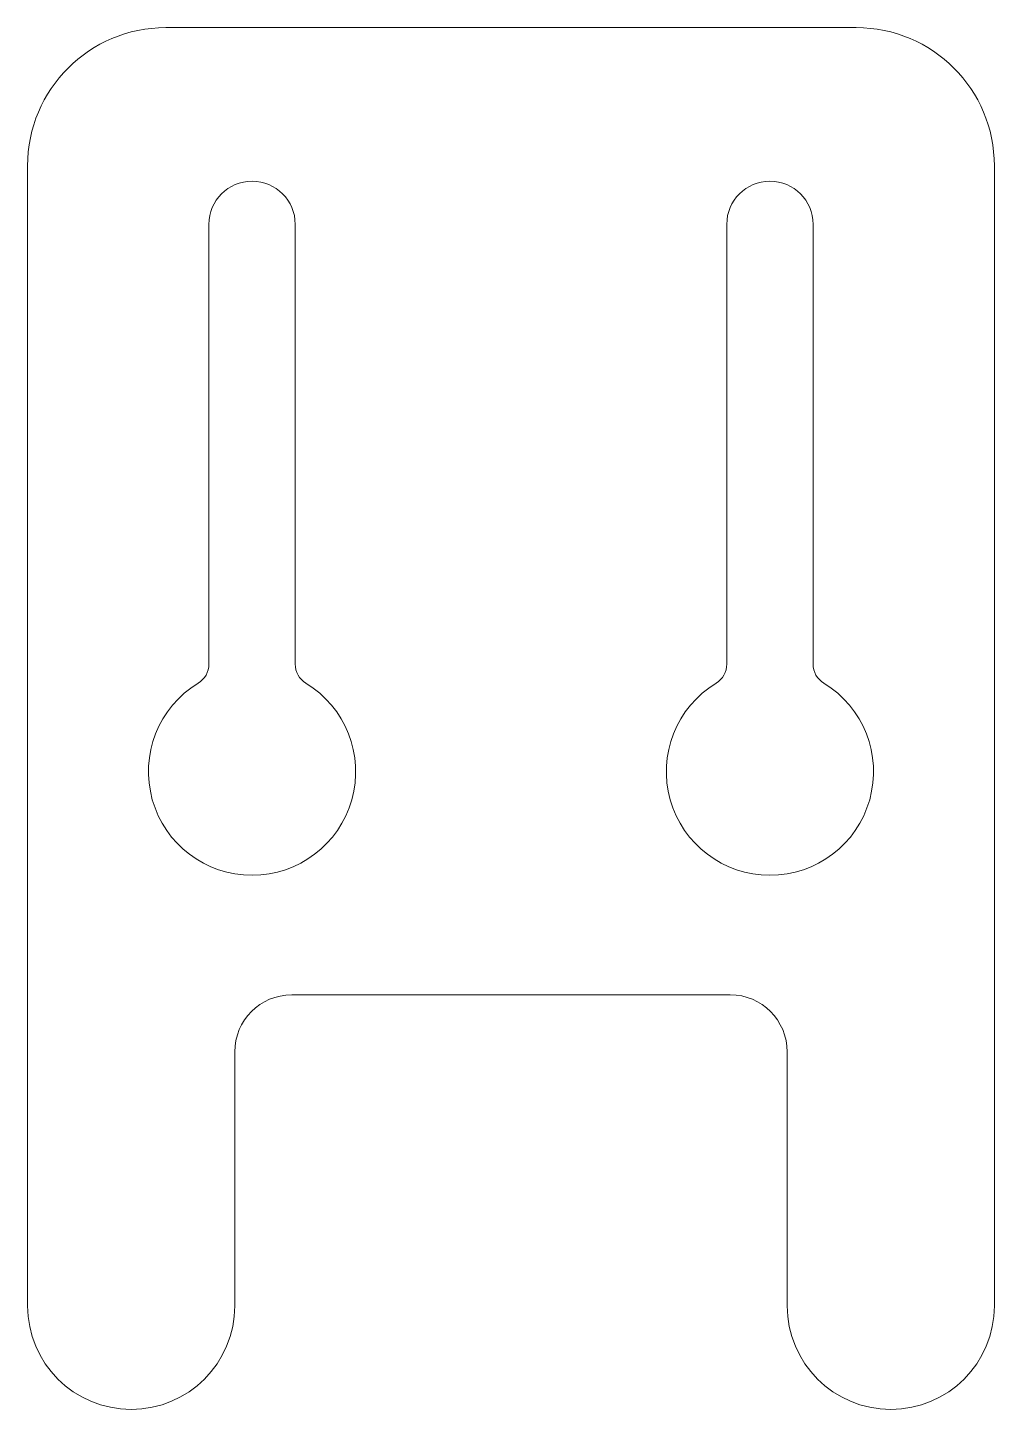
# Model space of a CAD drawing. Header units: millimetres. Extents: x 20.6 to 76.6, y 64.8 to 144.8.
import ezdxf

# ---------------------------------------------------------------- set-up
doc = ezdxf.new("R2010")
doc.units = ezdxf.units.MM
doc.header["$MEASUREMENT"] = 0
doc.layers.add('Layer 1', color=7, linetype='Continuous', lineweight=0)

# ---------------------------------------------------------------- blocks, each defined once
blk = doc.blocks.new('Block_0')
at = {"layer": 'Layer 1', "color": 18, "lineweight": 20, "true_color": 0x000000}
for p, q in [((68.552, 144.808), (28.553, 144.808)), ((20.553, 136.808), (20.553, 70.808)), ((76.552, 136.808), (76.552, 70.808)), ((31.053, 133.418), (31.053, 107.962)), ((36.053, 107.962), (36.053, 133.418)), ((61.052, 107.962), (61.052, 133.418)), ((66.052, 133.418), (66.052, 107.962)), ((35.853, 88.808), (61.253, 88.808)), ((32.553, 70.808), (32.553, 85.508)), ((64.552, 70.808), (64.552, 85.508))]:
    blk.add_line(p, q, dxfattribs=at)
for points in [[(28.553, 144.808), (24.134, 144.808), (20.552, 141.227), (20.552, 136.808)], [(76.552, 136.808), (76.552, 141.227), (72.971, 144.808), (68.552, 144.808)], [(33.553, 135.918), (32.172, 135.918), (31.053, 134.799), (31.053, 133.418)], [(36.053, 133.418), (36.053, 134.799), (34.933, 135.918), (33.553, 135.918)], [(63.552, 135.918), (62.172, 135.918), (61.052, 134.799), (61.052, 133.418)], [(66.052, 133.418), (66.052, 134.799), (64.933, 135.918), (63.552, 135.918)], [(30.429, 106.852), (30.816, 107.089), (31.052, 107.509), (31.052, 107.962)], [(36.053, 107.962), (36.053, 107.509), (36.289, 107.088), (36.676, 106.852)], [(60.429, 106.852), (60.816, 107.089), (61.052, 107.509), (61.052, 107.962)], [(66.052, 107.962), (66.052, 107.509), (66.289, 107.088), (66.676, 106.852)], [(27.776, 100.107), (27.049, 102.696), (28.133, 105.453), (30.429, 106.852)], [(36.676, 106.852), (38.972, 105.453), (40.056, 102.696), (39.329, 100.107)], [(57.776, 100.107), (57.049, 102.696), (58.133, 105.453), (60.429, 106.852)], [(66.676, 106.852), (68.972, 105.453), (70.056, 102.696), (69.329, 100.107)], [(33.553, 95.73), (30.863, 95.73), (28.503, 97.518), (27.776, 100.107)], [(39.329, 100.107), (38.602, 97.518), (36.242, 95.73), (33.553, 95.73)], [(63.553, 95.73), (60.863, 95.73), (58.503, 97.518), (57.776, 100.107)], [(69.329, 100.107), (68.602, 97.518), (66.242, 95.73), (63.553, 95.73)], [(35.853, 88.808), (34.03, 88.808), (32.552, 87.331), (32.552, 85.508)], [(64.552, 85.508), (64.552, 87.331), (63.075, 88.809), (61.252, 88.809)], [(20.553, 70.808), (20.553, 67.495), (23.239, 64.808), (26.553, 64.808)], [(26.553, 64.808), (29.866, 64.808), (32.553, 67.495), (32.553, 70.808)], [(64.552, 70.808), (64.552, 67.495), (67.239, 64.808), (70.553, 64.808)], [(70.553, 64.808), (73.866, 64.808), (76.553, 67.495), (76.553, 70.808)]]:
    blk.add_open_spline(points, degree=3, dxfattribs=at)

msp = doc.modelspace()

# ---------------------------------------------------------------- block references
at = {"layer": 'Layer 1'}
msp.add_blockref('Block_0', (0, 0), dxfattribs=at)

doc.saveas('drawing.dxf')
